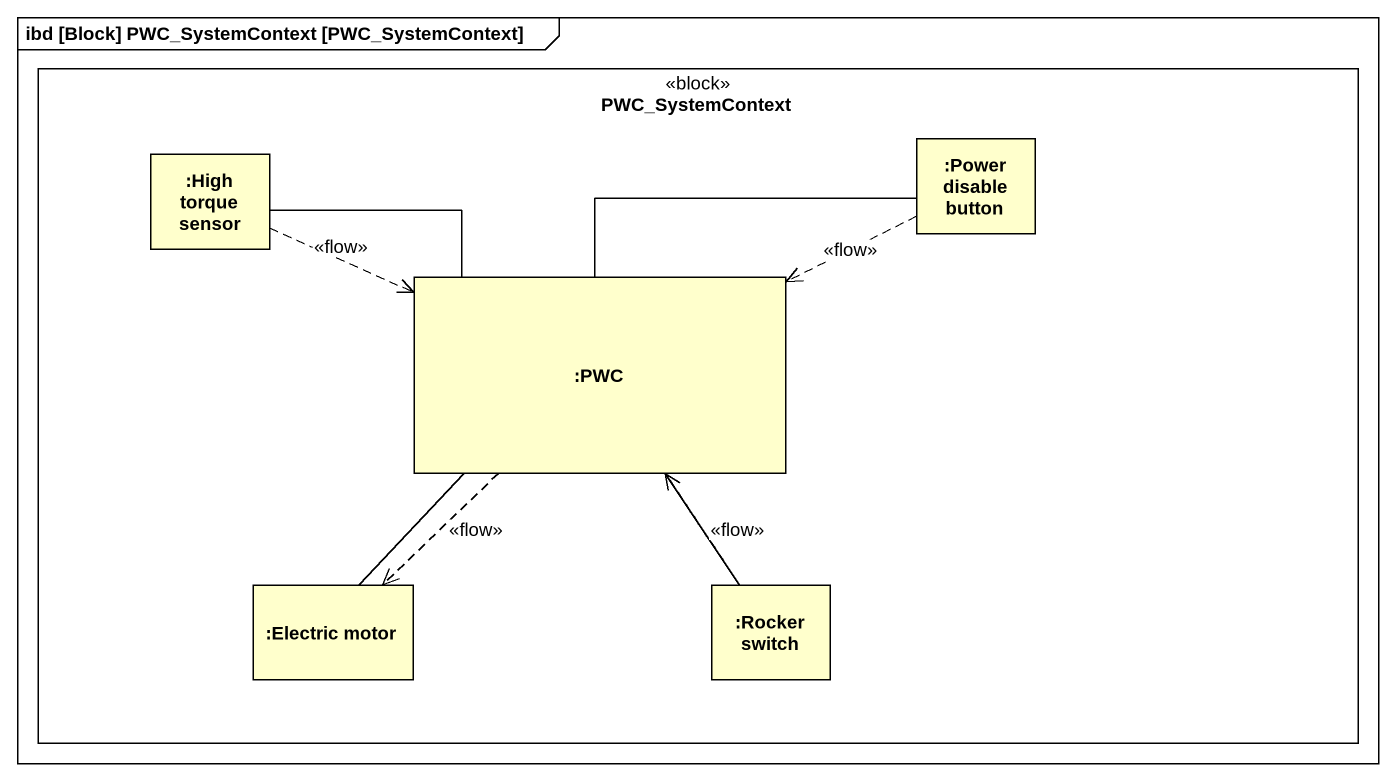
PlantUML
@startuml
mainframe ibd [Block] PWC_SystemContext [PWC_SystemContext]
rectangle PWC_SystemContext <<block>> {
  rectangle ":Power disable button" as Power_disable_button
  rectangle ":High torque sensor" as High_torque_sensor
  rectangle ":PWC" as PWC
  rectangle ":Electric motor" as Electric_motor
  rectangle ":Rocker switch" as Rocker_switch
}
Power_disable_button -left- PWC
Power_disable_button .left.> PWC : <<flow>>
High_torque_sensor -right- PWC
High_torque_sensor .right.> PWC : <<flow>>
PWC ..> Electric_motor : <<flow>>
Electric_motor -up- PWC
Rocker_switch -up- PWC
Rocker_switch .up.> PWC : <<flow>>
@enduml
